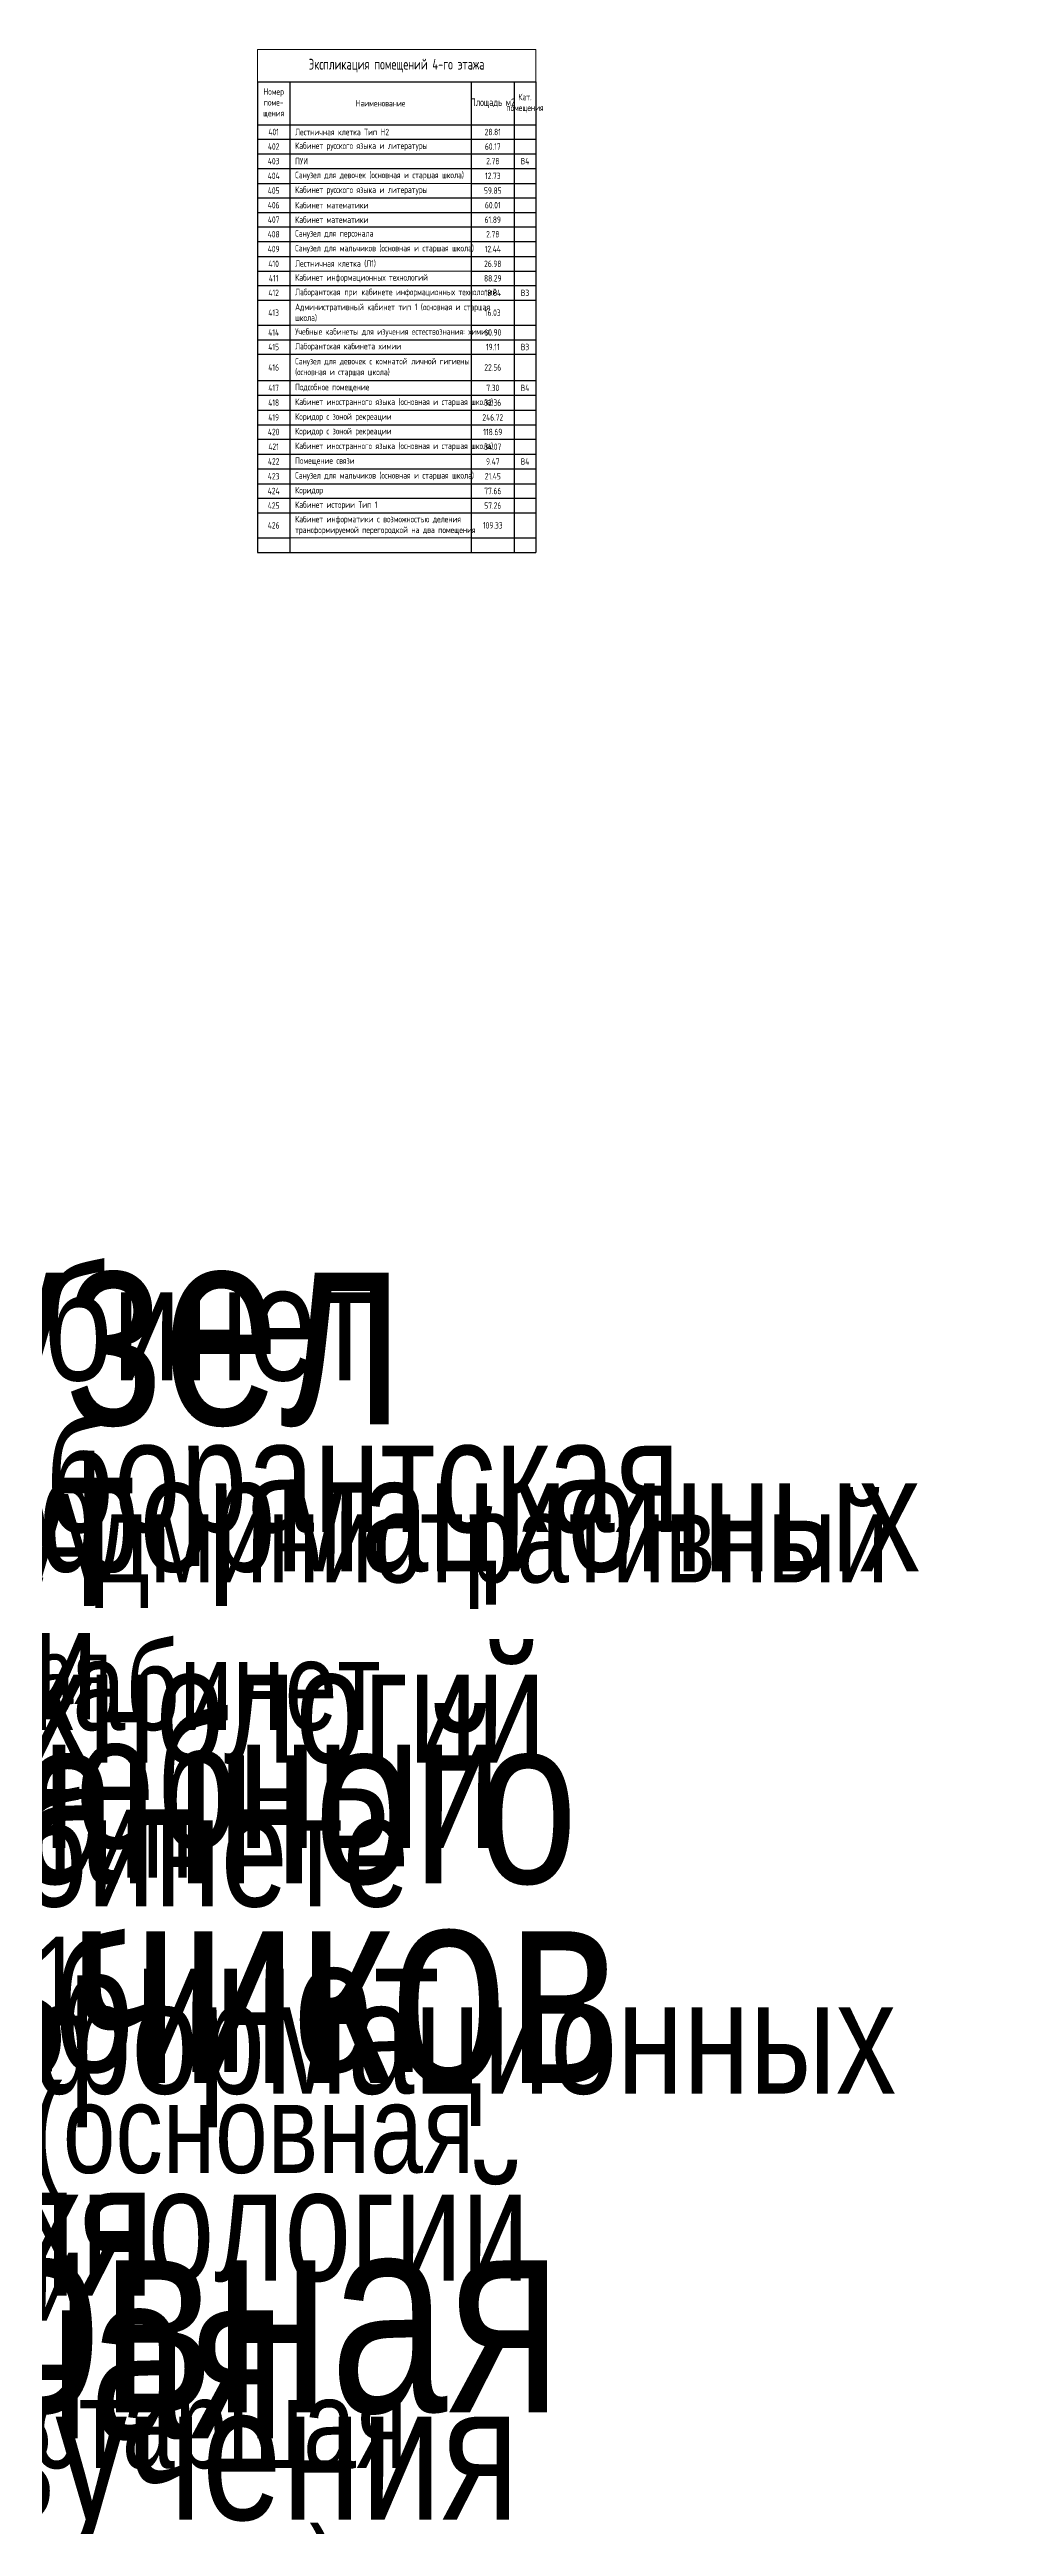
# Model space of a CAD drawing. Header units: millimetres. Extents: x -106726 to 8952771, y -150083 to 686385.
# Drawn here: x 71811 to 115586, y 320027 to 435314 of the extents above; entities that cross this region are included whole.
import ezdxf
from ezdxf.enums import TextEntityAlignment as Align

# ---------------------------------------------------------------- set-up
doc = ezdxf.new("R2018")
doc.units = ezdxf.units.MM
doc.layers.get('Defpoints').update_dxf_attribs({"color": 8})
doc.layers.add('АР_Названия помещений', color=124, linetype='Continuous', lineweight=5, plot=False)
doc.layers.add('АР_Номер помещения', color=1, linetype='Continuous', lineweight=25)
doc.styles.add('ISOCPEUR', font='isocpeur.ttf', dxfattribs={"width": 0.7})
doc.styles.get("Standard").update_dxf_attribs({"font": 'arial.ttf'})
doc.styles.add('Архитект', font='isocpeur.ttf', dxfattribs={"width": 0.8, "oblique": 8})

# ---------------------------------------------------------------- blocks, each defined once
blk = doc.blocks.new('*T942')
at = {"color": 8, "linetype": 'ByBlock', "lineweight": 30, "transparency": 16777216}
for p, q in [((0, -1500), (12955, -1500)), ((0, -1500), (0, -23407)), ((1500, -1500), (1500, -23407)), ((9955, -1500), (9955, -23407)), ((11955, -1500), (11955, -23407)), ((12955, -1500), (12955, -23407)), ((0, -3500), (12955, -3500)), ((0, -23407), (12955, -23407))]:
    blk.add_line(p, q, dxfattribs=at)
at = {"color": 8, "linetype": 'ByBlock', "lineweight": -2, "transparency": 16777216}
for p, q in [((0, -4177), (12955, -4177)), ((0, -4854), (12955, -4854)), ((0, -5531), (12955, -5531)), ((0, -6228), (1500, -6228)), ((0, -6905), (12955, -6905)), ((9955, -6228), (12955, -6228)), ((0, -7582), (12955, -7582)), ((0, -8258), (12955, -8258)), ((0, -8935), (12955, -8935)), ((0, -9632), (12955, -9632)), ((0, -10309), (1500, -10309)), ((9955, -10309), (12955, -10309)), ((0, -10986), (12955, -10986)), ((0, -11663), (1500, -11663)), ((9955, -11663), (12955, -11663)), ((0, -12830), (1500, -12830)), ((0, -13507), (12955, -13507)), ((9955, -12830), (12955, -12830)), ((0, -14184), (12955, -14184)), ((0, -15411), (12955, -15411)), ((0, -16088), (12955, -16088)), ((0, -16785), (12955, -16785)), ((0, -17462), (12955, -17462)), ((0, -18138), (12955, -18138)), ((0, -18835), (12955, -18835)), ((0, -19512), (12955, -19512)), ((0, -20209), (12955, -20209)), ((0, -20886), (12955, -20886)), ((0, -21563), (12955, -21563)), ((0, -22730), (1500, -22730)), ((9955, -22730), (12955, -22730))]:
    blk.add_line(p, q, dxfattribs=at)
at = {"color": 8, "linetype": 'ByBlock', "lineweight": 9, "transparency": 16777216}
for p, q in [((1500, -6228), (9955, -6228)), ((1500, -10309), (9955, -10309)), ((1500, -11663), (9955, -11663)), ((1500, -12830), (9955, -12830)), ((1500, -22730), (9955, -22730))]:
    blk.add_line(p, q, dxfattribs=at)
at = {"layer": 'Defpoints', "color": 8, "linetype": 'ByBlock', "lineweight": 0, "transparency": 16777216}
for p, q in [((0, 0), (12955, 0)), ((0, 0), (0, -1500)), ((12955, 0), (12955, -1500))]:
    blk.add_line(p, q, dxfattribs=at)
at = {"color": 8, "transparency": 16777216}
for s, insert, char_height, width, attachment_point, style in [('Экспликация помещений 4-го этажа', (6477, -750), 500, 12854.8, 5, 'ISOCPEUR'), ('Номер поме- щения', (750, -2500), 300, 1400, 5, 'ISOCPEUR'), ('Площадь м2', (10955, -2500), 350, 1900, 5, 'ISOCPEUR'), ('Кат. помещения', (12455, -2500), 300, 900, 5, 'ISOCPEUR'), ('Наименование', (5727, -2500), 300, 8354.8, 5, 'ISOCPEUR'), ('402', (750, -4515), 300, 1223.08, 5, 'ISOCPEUR'), ('401', (750, -3838), 300, 1223.08, 5, 'ISOCPEUR'), ('Лестничная клетка Тип Н2', (1750, -3838), 300, 7954.8, 4, 'ISOCPEUR'), ('{\\W0.7;\\C8;Кабинет русского языка и литературы}', (1750, -4515), 300, 7954.8, 4, 'ISOCPEUR'), ('28.81', (10955, -3838), 300, 1500, 5, 'ISOCPEUR'), ('60.17', (10955, -4515), 300, 1500, 5, 'ISOCPEUR'), ('404', (750, -5879), 300, 1223.08, 5, 'ISOCPEUR'), ('403', (750, -5192), 300, 1223.08, 5, 'ISOCPEUR'), ('Санузел для девочек (основная и старшая школа)', (1750, -5879), 300, 7954.8, 4, 'ISOCPEUR'), ('ПУИ', (1750, -5192), 300, 7954.8, 4, 'ISOCPEUR'), ('12.73', (10955, -5879), 300, 1500, 5, 'ISOCPEUR'), ('2.78', (10955, -5192), 300, 1500, 5, 'ISOCPEUR'), ('{\\C8;В4}', (12455, -5192), 300, 900, 5, 'ISOCPEUR'), ('405', (750, -6566), 300, 1223.08, 5, 'ISOCPEUR'), ('{\\W0.7;\\C8;Кабинет русского языка и литературы}', (1750, -6566), 300, 7954.8, 4, 'ISOCPEUR'), ('59.85', (10955, -6566), 300, 1500, 5, 'ISOCPEUR'), ('406', (750, -7243), 300, 1223.08, 5, 'ISOCPEUR'), ('407', (750, -7920), 300, 1223.08, 5, 'ISOCPEUR'), ('{\\C8;Кабинет математики}', (1750, -7243), 300, 7954.8, 4, 'ISOCPEUR'), ('{\\C8;Кабинет математики}', (1750, -7920), 300, 7954.8, 4, 'ISOCPEUR'), ('61.89', (10955, -7920), 300, 1500, 5, 'ISOCPEUR'), ('60.01', (10955, -7243), 300, 1500, 5, 'ISOCPEUR'), ('408', (750, -8597), 300, 1223.08, 5, 'ISOCPEUR'), ('409', (750, -9284), 300, 1223.08, 5, 'ISOCPEUR'), ('Санузел для персонала', (1750, -8597), 300, 7954.8, 4, 'ISOCPEUR'), ('Санузел для мальчиков (основная и старшая школа)', (1750, -9284), 300, 7954.8, 4, 'ISOCPEUR'), ('12.44', (10955, -9284), 300, 1500, 5, 'ISOCPEUR'), ('2.78', (10955, -8597), 300, 1500, 5, 'ISOCPEUR'), ('410', (750, -9971), 300, 1223.08, 5, 'ISOCPEUR'), ('Лестничная клетка (Л1)', (1750, -9971), 300, 7954.8, 4, 'ISOCPEUR'), ('26.98', (10955, -9971), 300, 1500, 5, 'ISOCPEUR'), ('412', (750, -11325), 300, 1223.08, 5, 'ISOCPEUR'), ('411', (750, -10648), 300, 1223.08, 5, 'ISOCPEUR'), ('{\\C8;Лаборантская\\Q15;\\W1; \\Q0;\\W0.7;при{\\W1; }кабинете информационных технологий}', (1750, -11325), 300, 7954.8, 4, 'ISOCPEUR'), ('{\\C8;Кабинет информационных технологий}', (1750, -10648), 300, 7954.8, 4, 'ISOCPEUR'), ('88.29', (10955, -10648), 300, 1500, 5, 'ISOCPEUR'), ('18.84', (10955, -11325), 300, 1500, 5, 'ISOCPEUR'), ('{\\C8;В3}', (12455, -11325), 300, 900, 5, 'ISOCPEUR'), ('413', (750, -12247), 300, 1223.08, 5, 'ISOCPEUR'), ('Административный кабинет тип 1 (основная и старшая школа)', (1750, -12247), 300, 7954.8, 4, 'ISOCPEUR'), ('16.03', (10955, -12247), 300, 1500, 5, 'ISOCPEUR'), ('414', (750, -13168), 300, 1223.08, 5, 'ISOCPEUR'), ('415', (750, -13845), 300, 1223.08, 5, 'ISOCPEUR'), ('{\\C8;Лаборантская кабинета химии}', (1750, -13845), 300, 7954.8, 4, 'ISOCPEUR'), ('Учебные кабинеты {\\C8;для изучения естествознания: химия}', (1750, -13168), 300, 7954.8, 4, 'ISOCPEUR'), ('60.90', (10955, -13168), 300, 1500, 5, 'ISOCPEUR'), ('19.11', (10955, -13845), 300, 1500, 5, 'ISOCPEUR'), ('{\\Q0;\\W0.7;\\C8;В3}', (12455, -13845), 300, 900, 5, 'Архитект'), ('416', (750, -14797), 300, 1223.08, 5, 'ISOCPEUR'), ('Санузел для девочек {\\C8;с комнатой личной гигиены }(основная и старшая школа)', (1750, -14797), 300, 7954.8, 4, 'ISOCPEUR'), ('22.56', (10955, -14797), 300, 1500, 5, 'ISOCPEUR'), ('417', (750, -15749), 300, 1223.08, 5, 'ISOCPEUR'), ('Подсобное помещение', (1750, -15749), 300, 7954.8, 4, 'ISOCPEUR'), ('7.30', (10955, -15749), 300, 1500, 5, 'ISOCPEUR'), ('{\\Q0;\\W0.7;\\C8;В4}', (12455, -15749), 300, 900, 5, 'Архитект'), ('418', (750, -16436), 300, 1223.08, 5, 'ISOCPEUR'), ('419', (750, -17123), 300, 1223.08, 5, 'ISOCPEUR'), ('{\\C8;Кабинет иностранного языка (основная и старшая школа)}', (1750, -16436), 300, 7954.8, 4, 'ISOCPEUR'), ('Коридор с зоной рекреации', (1750, -17123), 300, 7954.8, 4, 'ISOCPEUR'), ('246.72', (10955, -17123), 300, 1500, 5, 'ISOCPEUR'), ('32.36', (10955, -16436), 300, 1500, 5, 'ISOCPEUR'), ('420', (750, -17800), 300, 1223.08, 5, 'ISOCPEUR'), ('421', (750, -18487), 300, 1223.08, 5, 'ISOCPEUR'), ('Коридор с зоной рекреации', (1750, -17800), 300, 7954.8, 4, 'ISOCPEUR'), ('{\\C8;Кабинет иностранного языка (основная и старшая школа)}', (1750, -18487), 300, 7954.8, 4, 'ISOCPEUR'), ('118.69', (10955, -17800), 300, 1500, 5, 'ISOCPEUR'), ('34.07', (10955, -18487), 300, 1500, 5, 'ISOCPEUR'), ('422', (750, -19174), 300, 1223.08, 5, 'ISOCPEUR'), ('{\\W0.7;\\C8;Помещение связи}', (1750, -19174), 300, 7954.8, 4, 'ISOCPEUR'), ('9.47', (10955, -19174), 300, 1500, 5, 'ISOCPEUR'), ('{\\C8;В4}', (12455, -19174), 300, 900, 5, 'ISOCPEUR'), ('424', (750, -20548), 300, 1223.08, 5, 'ISOCPEUR'), ('423', (750, -19861), 300, 1223.08, 5, 'ISOCPEUR'), ('Санузел для мальчиков (основная и старшая школа)', (1750, -19861), 300, 7954.8, 4, 'ISOCPEUR'), ('Коридор', (1750, -20548), 300, 7954.8, 4, 'ISOCPEUR'), ('77.66', (10955, -20548), 300, 1500, 5, 'ISOCPEUR'), ('21.45', (10955, -19861), 300, 1500, 5, 'ISOCPEUR'), ('425', (750, -21225), 300, 1223.08, 5, 'ISOCPEUR'), ('{\\C8;Кабинет информатики с возможностью деления трансформируемой перегородкой на два помещения}', (1750, -22147), 300, 7954.8, 4, 'ISOCPEUR'), ('{\\W0.7;\\C8;Кабинет истории Тип 1}', (1750, -21225), 300, 7954.8, 4, 'ISOCPEUR'), ('57.26', (10955, -21225), 300, 1500, 5, 'ISOCPEUR'), ('426', (750, -22147), 300, 1223.08, 5, 'ISOCPEUR'), ('109.33', (10955, -22147), 300, 1500, 5, 'ISOCPEUR')]:
    blk.add_mtext(s, dxfattribs=dict(at, insert=insert, char_height=char_height, width=width, attachment_point=attachment_point, style=style))
blk = doc.blocks.new('*U443')
at = {"layer": 'АР_Номер помещения', "color": 8}
blk.add_circle((-21247, 2280), 400, dxfattribs=at)
at = {"color": 8, "style": 'ISOCPEUR', "width": 0.7, "flags": 1}
blk.add_attdef('КАТЕГОРИЯ', (-499, -2092), '', height=250, dxfattribs=at)
at = {"layer": 'АР_Номер помещения', "color": 8, "style": 'ISOCPEUR', "width": 0.7}
blk.add_attdef('НОМЕР_ПОМЕЩЕНИЯ', text='', height=300, dxfattribs=at).set_placement((-21247, 2280), align=Align.MIDDLE_CENTER)
blk = doc.blocks.new('*U453')
at = {"layer": 'АР_Номер помещения', "color": 8}
blk.add_circle((-22963, 1990), 400, dxfattribs=at)
at = {"color": 8, "style": 'ISOCPEUR', "width": 0.7, "flags": 1}
blk.add_attdef('КАТЕГОРИЯ', (-499, -2092), '', height=250, dxfattribs=at)
at = {"layer": 'АР_Номер помещения', "color": 8, "style": 'ISOCPEUR', "width": 0.7}
blk.add_attdef('НОМЕР_ПОМЕЩЕНИЯ', text='', height=300, dxfattribs=at).set_placement((-22963, 1990), align=Align.MIDDLE_CENTER)
blk = doc.blocks.new('*U454')
at = {"layer": 'АР_Номер помещения', "color": 8}
blk.add_circle((-21420, -9934), 400, dxfattribs=at)
at = {"color": 8, "style": 'ISOCPEUR', "width": 0.7, "flags": 1}
blk.add_attdef('КАТЕГОРИЯ', (-499, -2092), '', height=250, dxfattribs=at)
at = {"layer": 'АР_Номер помещения', "color": 8, "style": 'ISOCPEUR', "width": 0.7}
blk.add_attdef('НОМЕР_ПОМЕЩЕНИЯ', text='', height=300, dxfattribs=at).set_placement((-21420, -9934), align=Align.MIDDLE_CENTER)
blk = doc.blocks.new('*U457')
at = {"layer": 'АР_Номер помещения', "color": 8}
blk.add_circle((-20862, 1592), 400, dxfattribs=at)
at = {"color": 8, "style": 'ISOCPEUR', "width": 0.7, "flags": 1}
blk.add_attdef('КАТЕГОРИЯ', (-499, -2092), '', height=250, dxfattribs=at)
at = {"layer": 'АР_Номер помещения', "color": 8, "style": 'ISOCPEUR', "width": 0.7}
blk.add_attdef('НОМЕР_ПОМЕЩЕНИЯ', text='', height=300, dxfattribs=at).set_placement((-20862, 1592), align=Align.MIDDLE_CENTER)
blk = doc.blocks.new('*U459')
at = {"layer": 'АР_Номер помещения', "color": 8}
blk.add_circle((-19374, -763), 400, dxfattribs=at)
at = {"color": 8, "style": 'ISOCPEUR', "width": 0.7, "flags": 1}
blk.add_attdef('КАТЕГОРИЯ', (-499, -2092), '', height=250, dxfattribs=at)
at = {"layer": 'АР_Номер помещения', "color": 8, "style": 'ISOCPEUR', "width": 0.7}
blk.add_attdef('НОМЕР_ПОМЕЩЕНИЯ', text='', height=300, dxfattribs=at).set_placement((-19374, -763), align=Align.MIDDLE_CENTER)
blk = doc.blocks.new('*U446')
at = {"layer": 'АР_Номер помещения', "color": 8}
blk.add_circle((-15035, 2095), 400, dxfattribs=at)
at = {"color": 8, "style": 'ISOCPEUR', "width": 0.7, "flags": 1}
blk.add_attdef('КАТЕГОРИЯ', (-499, -2092), '', height=250, dxfattribs=at)
at = {"layer": 'АР_Номер помещения', "color": 8, "style": 'ISOCPEUR', "width": 0.7}
blk.add_attdef('НОМЕР_ПОМЕЩЕНИЯ', text='', height=300, dxfattribs=at).set_placement((-15035, 2095), align=Align.MIDDLE_CENTER)
blk = doc.blocks.new('*U430')
at = {"layer": 'АР_Номер помещения', "color": 8}
blk.add_circle((-23425, 1303), 400, dxfattribs=at)
at = {"color": 8, "style": 'ISOCPEUR', "width": 0.7, "flags": 1}
blk.add_attdef('КАТЕГОРИЯ', (-499, -2092), '', height=250, dxfattribs=at)
at = {"layer": 'АР_Номер помещения', "color": 8, "style": 'ISOCPEUR', "width": 0.7}
blk.add_attdef('НОМЕР_ПОМЕЩЕНИЯ', text='', height=300, dxfattribs=at).set_placement((-23425, 1303), align=Align.MIDDLE_CENTER)

msp = doc.modelspace()

# ---------------------------------------------------------------- block references
msp.add_blockref('*T942', (81499.4, 435313.7))
ref = msp.add_blockref('*U446', (64052.7, 380026.9))
ref.add_attrib('НОМЕР_ПОМЕЩЕНИЯ', '409', dxfattribs={"layer": 'АР_Номер помещения', "color": 8, "height": 300, "style": 'ISOCPEUR', "width": 0.7}).set_placement((49017.9, 382121.8), align=Align.MIDDLE_CENTER)
lines = msp.add_mtext('\\W0.8000;Санузел для мальчиков (основная и \\P старшая школа)', dxfattribs={"layer": 'АР_Названия помещений', "color": 8, "insert": (49655.4, 380513.8), "char_height": 9193.039, "width": 926.94, "attachment_point": 1})
ref.add_attrib('ИМЯ_ПОМЕЩЕНИЯ', '', (49655.4, 380513.8), dxfattribs={"flags": 104}).embed_mtext(lines)
ref = msp.add_blockref('*U454', (79641.2, 383816.2))
ref.add_attrib('НОМЕР_ПОМЕЩЕНИЯ', '411', dxfattribs={"layer": 'АР_Номер помещения', "color": 8, "height": 300, "style": 'ISOCPEUR', "width": 0.7}).set_placement((58220.9, 373882.3), align=Align.MIDDLE_CENTER)
lines = msp.add_mtext('\\W0.8000;Кабинет информационных технологий', dxfattribs={"layer": 'АР_Названия помещений', "color": 8, "insert": (64967.4, 378710.3), "char_height": 5337.085, "width": 926.94, "attachment_point": 1})
ref.add_attrib('ИМЯ_ПОМЕЩЕНИЯ', '', (64967.4, 378710.3), dxfattribs={"flags": 104}).embed_mtext(lines)
ref = msp.add_blockref('*U459', (60392.3, 375713.2))
ref.add_attrib('НОМЕР_ПОМЕЩЕНИЯ', '418', dxfattribs={"layer": 'АР_Номер помещения', "color": 8, "height": 300, "style": 'ISOCPEUR', "width": 0.7}).set_placement((41018.2, 374949.8), align=Align.MIDDLE_CENTER)
lines = msp.add_mtext('\\W0.8000;Кабинет иностранного языка\\P(основная и старшая школа)', dxfattribs={"layer": 'АР_Названия помещений', "color": 8, "insert": (44002.9, 370635.8), "char_height": 7749.593, "width": 926.94, "attachment_point": 1})
ref.add_attrib('ИМЯ_ПОМЕЩЕНИЯ', '', (44002.9, 370635.8), dxfattribs={"flags": 104}).embed_mtext(lines)
ref = msp.add_blockref('*U457', (78748.8, 369762.5))
ref.add_attrib('НОМЕР_ПОМЕЩЕНИЯ', '412', dxfattribs={"layer": 'АР_Номер помещения', "color": 8, "height": 300, "style": 'ISOCPEUR', "width": 0.7}).set_placement((57886.4, 371354.8), align=Align.MIDDLE_CENTER)
lines = msp.add_mtext('\\W0.8000;Лаборантская при кабинете информационных технологий', dxfattribs={"layer": 'АР_Названия помещений', "color": 8, "insert": (64821.4, 371540), "char_height": 5226.929, "width": 926.94, "attachment_point": 1})
ref.add_attrib('ИМЯ_ПОМЕЩЕНИЯ', '', (64821.4, 371540), dxfattribs={"flags": 104}).embed_mtext(lines)
ref = msp.add_blockref('*U430', (86242.8, 366659.2))
ref.add_attrib('НОМЕР_ПОМЕЩЕНИЯ', '413', dxfattribs={"layer": 'АР_Номер помещения', "color": 8, "height": 300, "style": 'ISOCPEUR', "width": 0.7}).set_placement((62817.4, 367962.3), align=Align.MIDDLE_CENTER)
lines = msp.add_mtext('\\W0.8000;Административный кабинет Тип 1 (основная и старшая школа)', dxfattribs={"layer": 'АР_Названия помещений', "color": 8, "insert": (70961.9, 368087.3), "char_height": 4121.648, "width": 926.94, "attachment_point": 1})
ref.add_attrib('ИМЯ_ПОМЕЩЕНИЯ', '', (70961.9, 368087.3), dxfattribs={"flags": 104}).embed_mtext(lines)
ref = msp.add_blockref('*U453', (80079.6, 363167.3))
ref.add_attrib('НОМЕР_ПОМЕЩЕНИЯ', '415', dxfattribs={"layer": 'АР_Номер помещения', "color": 8, "height": 300, "style": 'ISOCPEUR', "width": 0.7}).set_placement((57116.3, 365156.8), align=Align.MIDDLE_CENTER)
lines = msp.add_mtext('\\W0.8000;Лаборантская кабинета химии', dxfattribs={"layer": 'АР_Названия помещений', "color": 8, "insert": (53834.9, 361307.3), "char_height": 2997.76, "width": 926.94, "attachment_point": 1})
ref.add_attrib('ИМЯ_ПОМЕЩЕНИЯ', '', (53834.9, 361307.3), dxfattribs={"flags": 104}).embed_mtext(lines)
ref = msp.add_blockref('*U443', (81345.8, 363165.6))
ref.add_attrib('НОМЕР_ПОМЕЩЕНИЯ', '414', dxfattribs={"layer": 'АР_Номер помещения', "color": 8, "height": 300, "style": 'ISOCPEUR', "width": 0.7}).set_placement((60098.4, 365445.8), align=Align.MIDDLE_CENTER)
lines = msp.add_mtext('\\W0.8000;Учебный кабинет для изучения естествознания: химия', dxfattribs={"layer": 'АР_Названия помещений', "color": 8, "insert": (65274.9, 357861.3), "char_height": 6252.673, "width": 926.94, "attachment_point": 1})
ref.add_attrib('ИМЯ_ПОМЕЩЕНИЯ', '', (65274.9, 357861.3), dxfattribs={"flags": 104}).embed_mtext(lines)

doc.saveas('drawing.dxf')
